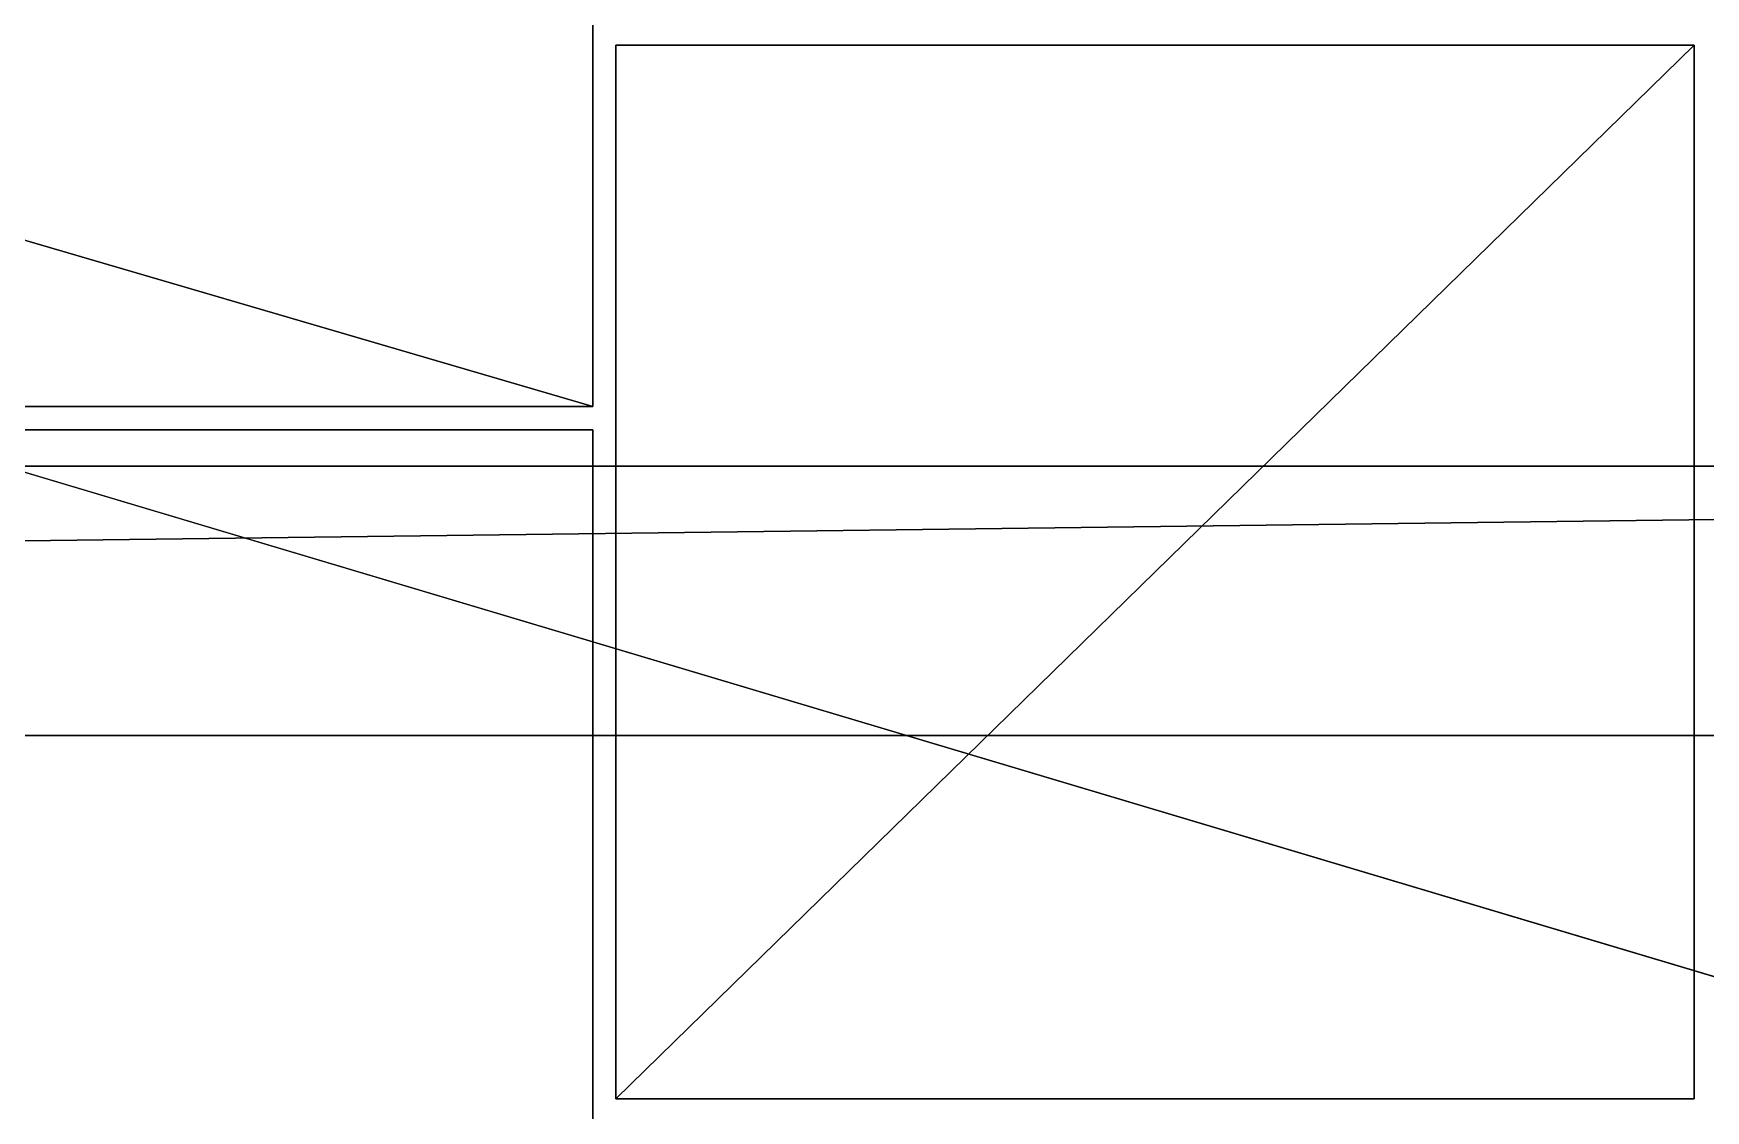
# Model space of a CAD drawing. Header units: millimetres. Extents: x -2700 to 8540, y -1280 to 1295.
# Drawn here: x 5371 to 6241, y -665 to -105 of the extents above; entities that cross this region are included whole.
import ezdxf

# ---------------------------------------------------------------- set-up
doc = ezdxf.new("R2010")
doc.units = ezdxf.units.MM

msp = doc.modelspace()

# ---------------------------------------------------------------- linework, layer by layer
at = {"layer": 'CAD_75LAB'}
for points in [[(8540, -1280, 1090), (-40, -1280, 1090), (-40, 1280, 1090)], [(8540, 1280, 1090), (8540, -1280, 1090), (-40, 1280, 1090)], [(8540, -1280, 1180), (-40, 1280, 1180), (-40, -1280, 1180)], [(8540, 1280, 1180), (-40, 1280, 1180), (8540, -1280, 1180)], [(5662, -299, 1183), (4131, -299, 1183), (4131, 149, 1183)], [(5662, 149, 1183), (5662, -299, 1183), (4131, 149, 1183)], [(5662, -299, 1297), (4131, 149, 1297), (4131, -299, 1297)], [(5662, 149, 1297), (4131, 149, 1297), (5662, -299, 1297)], [(5662, -299, 1303), (4131, -299, 1303), (4131, 149, 1303)], [(5662, 149, 1303), (5662, -299, 1303), (4131, 149, 1303)], [(5662, -299, 1417), (4131, 149, 1417), (4131, -299, 1417)], [(5662, 149, 1417), (4131, 149, 1417), (5662, -299, 1417)], [(5662, -299, 1423), (4131, -299, 1423), (4131, 149, 1423)], [(5662, 149, 1423), (5662, -299, 1423), (4131, 149, 1423)], [(5662, -299, 1537), (4131, 149, 1537), (4131, -299, 1537)], [(5662, 149, 1537), (4131, 149, 1537), (5662, -299, 1537)], [(5662, -299, 1543), (4131, -299, 1543), (4131, 149, 1543)], [(5662, 149, 1543), (5662, -299, 1543), (4131, 149, 1543)], [(5662, -299, 1657), (4131, 149, 1657), (4131, -299, 1657)], [(5662, 149, 1657), (4131, 149, 1657), (5662, -299, 1657)], [(5662, -299, 1663), (4131, -299, 1663), (4131, 149, 1663)], [(5662, 149, 1663), (5662, -299, 1663), (4131, 149, 1663)], [(5662, -299, 1777), (4131, 149, 1777), (4131, -299, 1777)], [(5662, 149, 1777), (4131, 149, 1777), (5662, -299, 1777)], [(5662, -299, 1783), (4131, -299, 1783), (4131, 149, 1783)], [(5662, 149, 1783), (5662, -299, 1783), (4131, 149, 1783)], [(5662, -299, 1897), (4131, 149, 1897), (4131, -299, 1897)], [(5662, 149, 1897), (4131, 149, 1897), (5662, -299, 1897)], [(5662, -299, 1903), (4131, -299, 1903), (4131, 149, 1903)], [(5662, 149, 1903), (5662, -299, 1903), (4131, 149, 1903)], [(5662, -299, 2017), (4131, 149, 2017), (4131, -299, 2017)], [(5662, 149, 2017), (4131, 149, 2017), (5662, -299, 2017)], [(5662, -299, 2023), (4131, -299, 2023), (4131, 149, 2023)], [(5662, 149, 2023), (5662, -299, 2023), (4131, 149, 2023)], [(5662, -299, 2137), (4131, 149, 2137), (4131, -299, 2137)], [(5662, 149, 2137), (4131, 149, 2137), (5662, -299, 2137)], [(5662, -299, 2143), (4131, -299, 2143), (4131, 149, 2143)], [(5662, 149, 2143), (5662, -299, 2143), (4131, 149, 2143)], [(5662, -299, 2257), (4131, 149, 2257), (4131, -299, 2257)], [(5662, 149, 2257), (4131, 149, 2257), (5662, -299, 2257)], [(5662, -299, 2263), (4131, -299, 2263), (4131, 149, 2263)], [(5662, 149, 2263), (5662, -299, 2263), (4131, 149, 2263)], [(5662, -299, 2377), (4131, 149, 2377), (4131, -299, 2377)], [(5662, 149, 2377), (4131, 149, 2377), (5662, -299, 2377)], [(5662, -299, 2383), (4131, -299, 2383), (4131, 149, 2383)], [(5662, 149, 2383), (5662, -299, 2383), (4131, 149, 2383)], [(5662, -299, 2497), (4131, 149, 2497), (4131, -299, 2497)], [(5662, 149, 2497), (4131, 149, 2497), (5662, -299, 2497)], [(5662, -299, 2503), (4131, -299, 2503), (4131, 149, 2503)], [(5662, 149, 2503), (5662, -299, 2503), (4131, 149, 2503)], [(5662, -299, 2617), (4131, 149, 2617), (4131, -299, 2617)], [(5662, 149, 2617), (4131, 149, 2617), (5662, -299, 2617)], [(5662, -299, 1183), (5662, 149, 1183), (5662, 149, 1297)], [(5662, -299, 1297), (5662, -299, 1183), (5662, 149, 1297)], [(5662, -299, 1303), (5662, 149, 1303), (5662, 149, 1417)], [(5662, -299, 1417), (5662, -299, 1303), (5662, 149, 1417)], [(5662, -299, 1423), (5662, 149, 1423), (5662, 149, 1537)], [(5662, -299, 1537), (5662, -299, 1423), (5662, 149, 1537)], [(5662, -299, 1543), (5662, 149, 1543), (5662, 149, 1657)], [(5662, -299, 1657), (5662, -299, 1543), (5662, 149, 1657)], [(5662, -299, 1663), (5662, 149, 1663), (5662, 149, 1777)], [(5662, -299, 1777), (5662, -299, 1663), (5662, 149, 1777)], [(5662, -299, 1783), (5662, 149, 1783), (5662, 149, 1897)], [(5662, -299, 1897), (5662, -299, 1783), (5662, 149, 1897)], [(5662, -299, 1903), (5662, 149, 1903), (5662, 149, 2017)], [(5662, -299, 2017), (5662, -299, 1903), (5662, 149, 2017)], [(5662, -299, 2023), (5662, 149, 2023), (5662, 149, 2137)], [(5662, -299, 2137), (5662, -299, 2023), (5662, 149, 2137)], [(5662, -299, 2143), (5662, 149, 2143), (5662, 149, 2257)], [(5662, -299, 2257), (5662, -299, 2143), (5662, 149, 2257)], [(5662, -299, 2263), (5662, 149, 2263), (5662, 149, 2377)], [(5662, -299, 2377), (5662, -299, 2263), (5662, 149, 2377)], [(5662, -299, 2383), (5662, 149, 2383), (5662, 149, 2497)], [(5662, -299, 2497), (5662, -299, 2383), (5662, 149, 2497)], [(5662, -299, 2503), (5662, 149, 2503), (5662, 149, 2617)], [(5662, -299, 2617), (5662, -299, 2503), (5662, 149, 2617)], [(5674, -659, 1183), (5674, -111, 1327), (5674, -111, 1183)], [(5674, -659, 1327), (5674, -111, 1327), (5674, -659, 1183)], [(6235, -111, 1183), (5674, -111, 1183), (5674, -111, 1327)], [(6235, -111, 1327), (6235, -111, 1183), (5674, -111, 1327)], [(6235, -111, 1183), (5674, -659, 1183), (5674, -111, 1183)], [(6235, -111, 1183), (6235, -659, 1183), (5674, -659, 1183)], [(6235, -111, 1327), (5674, -111, 1327), (5674, -659, 1327)], [(6235, -111, 1327), (5674, -659, 1327), (6235, -659, 1327)], [(5674, -659, 1333), (5674, -111, 1477), (5674, -111, 1333)], [(5674, -659, 1477), (5674, -111, 1477), (5674, -659, 1333)], [(6235, -111, 1333), (5674, -111, 1333), (5674, -111, 1477)], [(6235, -111, 1477), (6235, -111, 1333), (5674, -111, 1477)], [(6235, -111, 1333), (5674, -659, 1333), (5674, -111, 1333)], [(6235, -111, 1333), (6235, -659, 1333), (5674, -659, 1333)], [(6235, -111, 1477), (5674, -111, 1477), (5674, -659, 1477)], [(6235, -111, 1477), (5674, -659, 1477), (6235, -659, 1477)], [(5674, -659, 1483), (5674, -111, 1627), (5674, -111, 1483)], [(5674, -659, 1627), (5674, -111, 1627), (5674, -659, 1483)], [(6235, -111, 1483), (5674, -111, 1483), (5674, -111, 1627)], [(6235, -111, 1627), (6235, -111, 1483), (5674, -111, 1627)], [(6235, -111, 1483), (5674, -659, 1483), (5674, -111, 1483)], [(6235, -111, 1483), (6235, -659, 1483), (5674, -659, 1483)], [(6235, -111, 1627), (5674, -111, 1627), (5674, -659, 1627)], [(6235, -111, 1627), (5674, -659, 1627), (6235, -659, 1627)], [(5674, -659, 1633), (5674, -111, 1777), (5674, -111, 1633)], [(5674, -659, 1777), (5674, -111, 1777), (5674, -659, 1633)], [(6235, -111, 1633), (5674, -111, 1633), (5674, -111, 1777)], [(6235, -111, 1777), (6235, -111, 1633), (5674, -111, 1777)], [(6235, -111, 1633), (5674, -659, 1633), (5674, -111, 1633)], [(6235, -111, 1633), (6235, -659, 1633), (5674, -659, 1633)], [(6235, -111, 1777), (5674, -111, 1777), (5674, -659, 1777)], [(6235, -111, 1777), (5674, -659, 1777), (6235, -659, 1777)], [(5674, -659, 1783), (5674, -111, 1927), (5674, -111, 1783)], [(5674, -659, 1927), (5674, -111, 1927), (5674, -659, 1783)], [(6235, -111, 1783), (5674, -111, 1783), (5674, -111, 1927)], [(6235, -111, 1927), (6235, -111, 1783), (5674, -111, 1927)], [(6235, -111, 1783), (5674, -659, 1783), (5674, -111, 1783)], [(6235, -111, 1783), (6235, -659, 1783), (5674, -659, 1783)], [(6235, -111, 1927), (5674, -111, 1927), (5674, -659, 1927)], [(6235, -111, 1927), (5674, -659, 1927), (6235, -659, 1927)], [(5674, -659, 1933), (5674, -111, 2077), (5674, -111, 1933)], [(5674, -659, 2077), (5674, -111, 2077), (5674, -659, 1933)], [(6235, -111, 1933), (5674, -111, 1933), (5674, -111, 2077)], [(6235, -111, 2077), (6235, -111, 1933), (5674, -111, 2077)], [(6235, -111, 1933), (5674, -659, 1933), (5674, -111, 1933)], [(6235, -111, 1933), (6235, -659, 1933), (5674, -659, 1933)], [(6235, -111, 2077), (5674, -111, 2077), (5674, -659, 2077)], [(6235, -111, 2077), (5674, -659, 2077), (6235, -659, 2077)], [(5674, -659, 2083), (5674, -111, 2227), (5674, -111, 2083)], [(5674, -659, 2227), (5674, -111, 2227), (5674, -659, 2083)], [(6235, -111, 2083), (5674, -111, 2083), (5674, -111, 2227)], [(6235, -111, 2227), (6235, -111, 2083), (5674, -111, 2227)], [(6235, -111, 2083), (5674, -659, 2083), (5674, -111, 2083)], [(6235, -111, 2083), (6235, -659, 2083), (5674, -659, 2083)], [(6235, -111, 2227), (5674, -111, 2227), (5674, -659, 2227)], [(6235, -111, 2227), (5674, -659, 2227), (6235, -659, 2227)], [(5674, -659, 2233), (5674, -111, 2377), (5674, -111, 2233)], [(5674, -659, 2377), (5674, -111, 2377), (5674, -659, 2233)], [(6235, -111, 2233), (5674, -111, 2233), (5674, -111, 2377)], [(6235, -111, 2377), (6235, -111, 2233), (5674, -111, 2377)], [(6235, -111, 2233), (5674, -659, 2233), (5674, -111, 2233)], [(6235, -111, 2233), (6235, -659, 2233), (5674, -659, 2233)], [(6235, -111, 2377), (5674, -111, 2377), (5674, -659, 2377)], [(6235, -111, 2377), (5674, -659, 2377), (6235, -659, 2377)], [(5674, -659, 2383), (5674, -111, 2527), (5674, -111, 2383)], [(5674, -659, 2527), (5674, -111, 2527), (5674, -659, 2383)], [(6235, -111, 2383), (5674, -111, 2383), (5674, -111, 2527)], [(6235, -111, 2527), (6235, -111, 2383), (5674, -111, 2527)], [(6235, -111, 2383), (5674, -659, 2383), (5674, -111, 2383)], [(6235, -111, 2383), (6235, -659, 2383), (5674, -659, 2383)], [(6235, -111, 2527), (5674, -111, 2527), (5674, -659, 2527)], [(6235, -111, 2527), (5674, -659, 2527), (6235, -659, 2527)], [(5674, -659, 2533), (5674, -111, 2677), (5674, -111, 2533)], [(5674, -659, 2677), (5674, -111, 2677), (5674, -659, 2533)], [(6235, -111, 2533), (5674, -111, 2533), (5674, -111, 2677)], [(6235, -111, 2677), (6235, -111, 2533), (5674, -111, 2677)], [(6235, -111, 2533), (5674, -659, 2533), (5674, -111, 2533)], [(6235, -111, 2533), (6235, -659, 2533), (5674, -659, 2533)], [(6235, -111, 2677), (5674, -111, 2677), (5674, -659, 2677)], [(6235, -111, 2677), (5674, -659, 2677), (6235, -659, 2677)], [(5674, -659, 2683), (5674, -111, 2827), (5674, -111, 2683)], [(5674, -659, 2827), (5674, -111, 2827), (5674, -659, 2683)], [(6235, -111, 2683), (5674, -111, 2683), (5674, -111, 2827)], [(6235, -111, 2827), (6235, -111, 2683), (5674, -111, 2827)], [(6235, -111, 2683), (5674, -659, 2683), (5674, -111, 2683)], [(6235, -111, 2683), (6235, -659, 2683), (5674, -659, 2683)], [(6235, -111, 2827), (5674, -111, 2827), (5674, -659, 2827)], [(6235, -111, 2827), (5674, -659, 2827), (6235, -659, 2827)], [(5674, -659, 2833), (5674, -111, 2977), (5674, -111, 2833)], [(5674, -659, 2977), (5674, -111, 2977), (5674, -659, 2833)], [(6235, -111, 2833), (5674, -111, 2833), (5674, -111, 2977)], [(6235, -111, 2977), (6235, -111, 2833), (5674, -111, 2977)], [(6235, -111, 2833), (5674, -659, 2833), (5674, -111, 2833)], [(6235, -111, 2833), (6235, -659, 2833), (5674, -659, 2833)], [(6235, -111, 2977), (5674, -111, 2977), (5674, -659, 2977)], [(6235, -111, 2977), (5674, -659, 2977), (6235, -659, 2977)], [(5674, -659, 2983), (5674, -111, 3127), (5674, -111, 2983)], [(5674, -659, 3127), (5674, -111, 3127), (5674, -659, 2983)], [(6235, -111, 2983), (5674, -111, 2983), (5674, -111, 3127)], [(6235, -111, 3127), (6235, -111, 2983), (5674, -111, 3127)], [(6235, -111, 2983), (5674, -659, 2983), (5674, -111, 2983)], [(6235, -111, 2983), (6235, -659, 2983), (5674, -659, 2983)], [(6235, -111, 3127), (5674, -111, 3127), (5674, -659, 3127)], [(6235, -111, 3127), (5674, -659, 3127), (6235, -659, 3127)], [(5674, -659, 3133), (5674, -111, 3277), (5674, -111, 3133)], [(5674, -659, 3277), (5674, -111, 3277), (5674, -659, 3133)], [(6235, -111, 3133), (5674, -111, 3133), (5674, -111, 3277)], [(6235, -111, 3277), (6235, -111, 3133), (5674, -111, 3277)], [(6235, -111, 3133), (5674, -659, 3133), (5674, -111, 3133)], [(6235, -111, 3133), (6235, -659, 3133), (5674, -659, 3133)], [(6235, -111, 3277), (5674, -111, 3277), (5674, -659, 3277)], [(6235, -111, 3277), (5674, -659, 3277), (6235, -659, 3277)], [(5674, -659, 3283), (5674, -111, 3427), (5674, -111, 3283)], [(5674, -659, 3427), (5674, -111, 3427), (5674, -659, 3283)], [(6235, -111, 3283), (5674, -111, 3283), (5674, -111, 3427)], [(6235, -111, 3427), (6235, -111, 3283), (5674, -111, 3427)], [(6235, -111, 3283), (5674, -659, 3283), (5674, -111, 3283)], [(6235, -111, 3283), (6235, -659, 3283), (5674, -659, 3283)], [(6235, -111, 3427), (5674, -111, 3427), (5674, -659, 3427)], [(6235, -111, 3427), (5674, -659, 3427), (6235, -659, 3427)], [(5674, -659, 3433), (5674, -111, 3577), (5674, -111, 3433)], [(5674, -659, 3577), (5674, -111, 3577), (5674, -659, 3433)], [(6235, -111, 3433), (5674, -111, 3433), (5674, -111, 3577)], [(6235, -111, 3577), (6235, -111, 3433), (5674, -111, 3577)], [(6235, -111, 3433), (5674, -659, 3433), (5674, -111, 3433)], [(6235, -111, 3433), (6235, -659, 3433), (5674, -659, 3433)], [(6235, -111, 3577), (5674, -111, 3577), (5674, -659, 3577)], [(6235, -111, 3577), (5674, -659, 3577), (6235, -659, 3577)], [(6235, -659, 1183), (6235, -111, 1183), (6235, -111, 1327)], [(6235, -659, 1327), (6235, -659, 1183), (6235, -111, 1327)], [(6235, -659, 1333), (6235, -111, 1333), (6235, -111, 1477)], [(6235, -659, 1477), (6235, -659, 1333), (6235, -111, 1477)], [(6235, -659, 1483), (6235, -111, 1483), (6235, -111, 1627)], [(6235, -659, 1627), (6235, -659, 1483), (6235, -111, 1627)], [(6235, -659, 1633), (6235, -111, 1633), (6235, -111, 1777)], [(6235, -659, 1777), (6235, -659, 1633), (6235, -111, 1777)], [(6235, -659, 1783), (6235, -111, 1783), (6235, -111, 1927)], [(6235, -659, 1927), (6235, -659, 1783), (6235, -111, 1927)], [(6235, -659, 1933), (6235, -111, 1933), (6235, -111, 2077)], [(6235, -659, 2077), (6235, -659, 1933), (6235, -111, 2077)], [(6235, -659, 2083), (6235, -111, 2083), (6235, -111, 2227)], [(6235, -659, 2227), (6235, -659, 2083), (6235, -111, 2227)], [(6235, -659, 2233), (6235, -111, 2233), (6235, -111, 2377)], [(6235, -659, 2377), (6235, -659, 2233), (6235, -111, 2377)], [(6235, -659, 2383), (6235, -111, 2383), (6235, -111, 2527)], [(6235, -659, 2527), (6235, -659, 2383), (6235, -111, 2527)], [(6235, -659, 2533), (6235, -111, 2533), (6235, -111, 2677)], [(6235, -659, 2677), (6235, -659, 2533), (6235, -111, 2677)], [(6235, -659, 2683), (6235, -111, 2683), (6235, -111, 2827)], [(6235, -659, 2827), (6235, -659, 2683), (6235, -111, 2827)], [(6235, -659, 2833), (6235, -111, 2833), (6235, -111, 2977)], [(6235, -659, 2977), (6235, -659, 2833), (6235, -111, 2977)], [(6235, -659, 2983), (6235, -111, 2983), (6235, -111, 3127)], [(6235, -659, 3127), (6235, -659, 2983), (6235, -111, 3127)], [(6235, -659, 3133), (6235, -111, 3133), (6235, -111, 3277)], [(6235, -659, 3277), (6235, -659, 3133), (6235, -111, 3277)], [(6235, -659, 3283), (6235, -111, 3283), (6235, -111, 3427)], [(6235, -659, 3427), (6235, -659, 3283), (6235, -111, 3427)], [(6235, -659, 3433), (6235, -111, 3433), (6235, -111, 3577)], [(6235, -659, 3577), (6235, -659, 3433), (6235, -111, 3577)], [(5662, -299, 1297), (4131, -299, 1183), (5662, -299, 1183)], [(5662, -299, 1297), (4131, -299, 1297), (4131, -299, 1183)], [(5662, -299, 1417), (4131, -299, 1303), (5662, -299, 1303)], [(5662, -299, 1417), (4131, -299, 1417), (4131, -299, 1303)], [(5662, -299, 1537), (4131, -299, 1423), (5662, -299, 1423)], [(5662, -299, 1537), (4131, -299, 1537), (4131, -299, 1423)], [(5662, -299, 1657), (4131, -299, 1543), (5662, -299, 1543)], [(5662, -299, 1657), (4131, -299, 1657), (4131, -299, 1543)], [(5662, -299, 1777), (4131, -299, 1663), (5662, -299, 1663)], [(5662, -299, 1777), (4131, -299, 1777), (4131, -299, 1663)], [(5662, -299, 1897), (4131, -299, 1783), (5662, -299, 1783)], [(5662, -299, 1897), (4131, -299, 1897), (4131, -299, 1783)], [(5662, -299, 2017), (4131, -299, 1903), (5662, -299, 1903)], [(5662, -299, 2017), (4131, -299, 2017), (4131, -299, 1903)], [(5662, -299, 2137), (4131, -299, 2023), (5662, -299, 2023)], [(5662, -299, 2137), (4131, -299, 2137), (4131, -299, 2023)], [(5662, -299, 2257), (4131, -299, 2143), (5662, -299, 2143)], [(5662, -299, 2257), (4131, -299, 2257), (4131, -299, 2143)], [(5662, -299, 2377), (4131, -299, 2263), (5662, -299, 2263)], [(5662, -299, 2377), (4131, -299, 2377), (4131, -299, 2263)], [(5662, -299, 2497), (4131, -299, 2383), (5662, -299, 2383)], [(5662, -299, 2497), (4131, -299, 2497), (4131, -299, 2383)], [(5662, -299, 2617), (4131, -299, 2503), (5662, -299, 2503)], [(5662, -299, 2617), (4131, -299, 2617), (4131, -299, 2503)], [(5662, -311, 1297), (5662, -311, 1183), (4131, -311, 1183)], [(5662, -311, 1297), (4131, -311, 1183), (4131, -311, 1297)], [(5662, -759, 1183), (4131, -759, 1183), (4131, -311, 1183)], [(5662, -311, 1183), (5662, -759, 1183), (4131, -311, 1183)], [(5662, -759, 1297), (4131, -311, 1297), (4131, -759, 1297)], [(5662, -311, 1297), (4131, -311, 1297), (5662, -759, 1297)], [(5662, -311, 1417), (5662, -311, 1303), (4131, -311, 1303)], [(5662, -311, 1417), (4131, -311, 1303), (4131, -311, 1417)], [(5662, -759, 1303), (4131, -759, 1303), (4131, -311, 1303)], [(5662, -311, 1303), (5662, -759, 1303), (4131, -311, 1303)], [(5662, -759, 1417), (4131, -311, 1417), (4131, -759, 1417)], [(5662, -311, 1417), (4131, -311, 1417), (5662, -759, 1417)], [(5662, -311, 1537), (5662, -311, 1423), (4131, -311, 1423)], [(5662, -311, 1537), (4131, -311, 1423), (4131, -311, 1537)], [(5662, -759, 1423), (4131, -759, 1423), (4131, -311, 1423)], [(5662, -311, 1423), (5662, -759, 1423), (4131, -311, 1423)], [(5662, -759, 1537), (4131, -311, 1537), (4131, -759, 1537)], [(5662, -311, 1537), (4131, -311, 1537), (5662, -759, 1537)], [(5662, -311, 1657), (5662, -311, 1543), (4131, -311, 1543)], [(5662, -311, 1657), (4131, -311, 1543), (4131, -311, 1657)], [(5662, -759, 1543), (4131, -759, 1543), (4131, -311, 1543)], [(5662, -311, 1543), (5662, -759, 1543), (4131, -311, 1543)], [(5662, -759, 1657), (4131, -311, 1657), (4131, -759, 1657)], [(5662, -311, 1657), (4131, -311, 1657), (5662, -759, 1657)], [(5662, -311, 1777), (5662, -311, 1663), (4131, -311, 1663)], [(5662, -311, 1777), (4131, -311, 1663), (4131, -311, 1777)], [(5662, -759, 1663), (4131, -759, 1663), (4131, -311, 1663)], [(5662, -311, 1663), (5662, -759, 1663), (4131, -311, 1663)], [(5662, -759, 1777), (4131, -311, 1777), (4131, -759, 1777)], [(5662, -311, 1777), (4131, -311, 1777), (5662, -759, 1777)], [(5662, -311, 1897), (5662, -311, 1783), (4131, -311, 1783)], [(5662, -311, 1897), (4131, -311, 1783), (4131, -311, 1897)], [(5662, -759, 1783), (4131, -759, 1783), (4131, -311, 1783)], [(5662, -311, 1783), (5662, -759, 1783), (4131, -311, 1783)], [(5662, -759, 1897), (4131, -311, 1897), (4131, -759, 1897)], [(5662, -311, 1897), (4131, -311, 1897), (5662, -759, 1897)], [(5662, -311, 2017), (5662, -311, 1903), (4131, -311, 1903)], [(5662, -311, 2017), (4131, -311, 1903), (4131, -311, 2017)], [(5662, -759, 1903), (4131, -759, 1903), (4131, -311, 1903)], [(5662, -311, 1903), (5662, -759, 1903), (4131, -311, 1903)], [(5662, -759, 2017), (4131, -311, 2017), (4131, -759, 2017)], [(5662, -311, 2017), (4131, -311, 2017), (5662, -759, 2017)], [(5662, -311, 2137), (5662, -311, 2023), (4131, -311, 2023)], [(5662, -311, 2137), (4131, -311, 2023), (4131, -311, 2137)], [(5662, -759, 2023), (4131, -759, 2023), (4131, -311, 2023)], [(5662, -311, 2023), (5662, -759, 2023), (4131, -311, 2023)], [(5662, -759, 2137), (4131, -311, 2137), (4131, -759, 2137)], [(5662, -311, 2137), (4131, -311, 2137), (5662, -759, 2137)], [(5662, -311, 2257), (5662, -311, 2143), (4131, -311, 2143)], [(5662, -311, 2257), (4131, -311, 2143), (4131, -311, 2257)], [(5662, -759, 2143), (4131, -759, 2143), (4131, -311, 2143)], [(5662, -311, 2143), (5662, -759, 2143), (4131, -311, 2143)], [(5662, -759, 2257), (4131, -311, 2257), (4131, -759, 2257)], [(5662, -311, 2257), (4131, -311, 2257), (5662, -759, 2257)], [(5662, -311, 2377), (5662, -311, 2263), (4131, -311, 2263)], [(5662, -311, 2377), (4131, -311, 2263), (4131, -311, 2377)], [(5662, -759, 2263), (4131, -759, 2263), (4131, -311, 2263)], [(5662, -311, 2263), (5662, -759, 2263), (4131, -311, 2263)], [(5662, -759, 2377), (4131, -311, 2377), (4131, -759, 2377)], [(5662, -311, 2377), (4131, -311, 2377), (5662, -759, 2377)], [(5662, -311, 2497), (5662, -311, 2383), (4131, -311, 2383)], [(5662, -311, 2497), (4131, -311, 2383), (4131, -311, 2497)], [(5662, -759, 2383), (4131, -759, 2383), (4131, -311, 2383)], [(5662, -311, 2383), (5662, -759, 2383), (4131, -311, 2383)], [(5662, -759, 2497), (4131, -311, 2497), (4131, -759, 2497)], [(5662, -311, 2497), (4131, -311, 2497), (5662, -759, 2497)], [(5662, -311, 2617), (5662, -311, 2503), (4131, -311, 2503)], [(5662, -311, 2617), (4131, -311, 2503), (4131, -311, 2617)], [(5662, -759, 2503), (4131, -759, 2503), (4131, -311, 2503)], [(5662, -311, 2503), (5662, -759, 2503), (4131, -311, 2503)], [(5662, -759, 2617), (4131, -311, 2617), (4131, -759, 2617)], [(5662, -311, 2617), (4131, -311, 2617), (5662, -759, 2617)], [(5662, -759, 1183), (5662, -311, 1183), (5662, -311, 1297)], [(5662, -759, 1297), (5662, -759, 1183), (5662, -311, 1297)], [(5662, -759, 1303), (5662, -311, 1303), (5662, -311, 1417)], [(5662, -759, 1417), (5662, -759, 1303), (5662, -311, 1417)], [(5662, -759, 1423), (5662, -311, 1423), (5662, -311, 1537)], [(5662, -759, 1537), (5662, -759, 1423), (5662, -311, 1537)], [(5662, -759, 1543), (5662, -311, 1543), (5662, -311, 1657)], [(5662, -759, 1657), (5662, -759, 1543), (5662, -311, 1657)], [(5662, -759, 1663), (5662, -311, 1663), (5662, -311, 1777)], [(5662, -759, 1777), (5662, -759, 1663), (5662, -311, 1777)], [(5662, -759, 1783), (5662, -311, 1783), (5662, -311, 1897)], [(5662, -759, 1897), (5662, -759, 1783), (5662, -311, 1897)], [(5662, -759, 1903), (5662, -311, 1903), (5662, -311, 2017)], [(5662, -759, 2017), (5662, -759, 1903), (5662, -311, 2017)], [(5662, -759, 2023), (5662, -311, 2023), (5662, -311, 2137)], [(5662, -759, 2137), (5662, -759, 2023), (5662, -311, 2137)], [(5662, -759, 2143), (5662, -311, 2143), (5662, -311, 2257)], [(5662, -759, 2257), (5662, -759, 2143), (5662, -311, 2257)], [(5662, -759, 2263), (5662, -311, 2263), (5662, -311, 2377)], [(5662, -759, 2377), (5662, -759, 2263), (5662, -311, 2377)], [(5662, -759, 2383), (5662, -311, 2383), (5662, -311, 2497)], [(5662, -759, 2497), (5662, -759, 2383), (5662, -311, 2497)], [(5662, -759, 2503), (5662, -311, 2503), (5662, -311, 2617)], [(5662, -759, 2617), (5662, -759, 2503), (5662, -311, 2617)], [(8460, -330, 840), (-2700, -330, 840), (-2700, -330, 1090)], [(8460, -330, 1090), (8460, -330, 840), (-2700, -330, 1090)], [(8460, -330, 840), (-2700, -470, 840), (-2700, -330, 840)], [(8460, -330, 840), (8460, -470, 840), (-2700, -470, 840)], [(8460, -330, 1090), (-2700, -330, 1090), (-2700, -470, 1090)], [(8460, -330, 1090), (-2700, -470, 1090), (8460, -470, 1090)], [(8460, -470, 840), (-2700, -470, 1090), (-2700, -470, 840)], [(8460, -470, 1090), (-2700, -470, 1090), (8460, -470, 840)], [(6235, -659, 1183), (5674, -659, 1327), (5674, -659, 1183)], [(6235, -659, 1327), (5674, -659, 1327), (6235, -659, 1183)], [(6235, -659, 1333), (5674, -659, 1477), (5674, -659, 1333)], [(6235, -659, 1477), (5674, -659, 1477), (6235, -659, 1333)], [(6235, -659, 1483), (5674, -659, 1627), (5674, -659, 1483)], [(6235, -659, 1627), (5674, -659, 1627), (6235, -659, 1483)], [(6235, -659, 1633), (5674, -659, 1777), (5674, -659, 1633)], [(6235, -659, 1777), (5674, -659, 1777), (6235, -659, 1633)], [(6235, -659, 1783), (5674, -659, 1927), (5674, -659, 1783)], [(6235, -659, 1927), (5674, -659, 1927), (6235, -659, 1783)], [(6235, -659, 1933), (5674, -659, 2077), (5674, -659, 1933)], [(6235, -659, 2077), (5674, -659, 2077), (6235, -659, 1933)], [(6235, -659, 2083), (5674, -659, 2227), (5674, -659, 2083)], [(6235, -659, 2227), (5674, -659, 2227), (6235, -659, 2083)], [(6235, -659, 2233), (5674, -659, 2377), (5674, -659, 2233)], [(6235, -659, 2377), (5674, -659, 2377), (6235, -659, 2233)], [(6235, -659, 2383), (5674, -659, 2527), (5674, -659, 2383)], [(6235, -659, 2527), (5674, -659, 2527), (6235, -659, 2383)], [(6235, -659, 2533), (5674, -659, 2677), (5674, -659, 2533)], [(6235, -659, 2677), (5674, -659, 2677), (6235, -659, 2533)], [(6235, -659, 2683), (5674, -659, 2827), (5674, -659, 2683)], [(6235, -659, 2827), (5674, -659, 2827), (6235, -659, 2683)], [(6235, -659, 2833), (5674, -659, 2977), (5674, -659, 2833)], [(6235, -659, 2977), (5674, -659, 2977), (6235, -659, 2833)], [(6235, -659, 2983), (5674, -659, 3127), (5674, -659, 2983)], [(6235, -659, 3127), (5674, -659, 3127), (6235, -659, 2983)], [(6235, -659, 3133), (5674, -659, 3277), (5674, -659, 3133)], [(6235, -659, 3277), (5674, -659, 3277), (6235, -659, 3133)], [(6235, -659, 3283), (5674, -659, 3427), (5674, -659, 3283)], [(6235, -659, 3427), (5674, -659, 3427), (6235, -659, 3283)], [(6235, -659, 3433), (5674, -659, 3577), (5674, -659, 3433)], [(6235, -659, 3577), (5674, -659, 3577), (6235, -659, 3433)]]:
    msp.add_3dface(points, dxfattribs=at)

doc.saveas('drawing.dxf')
